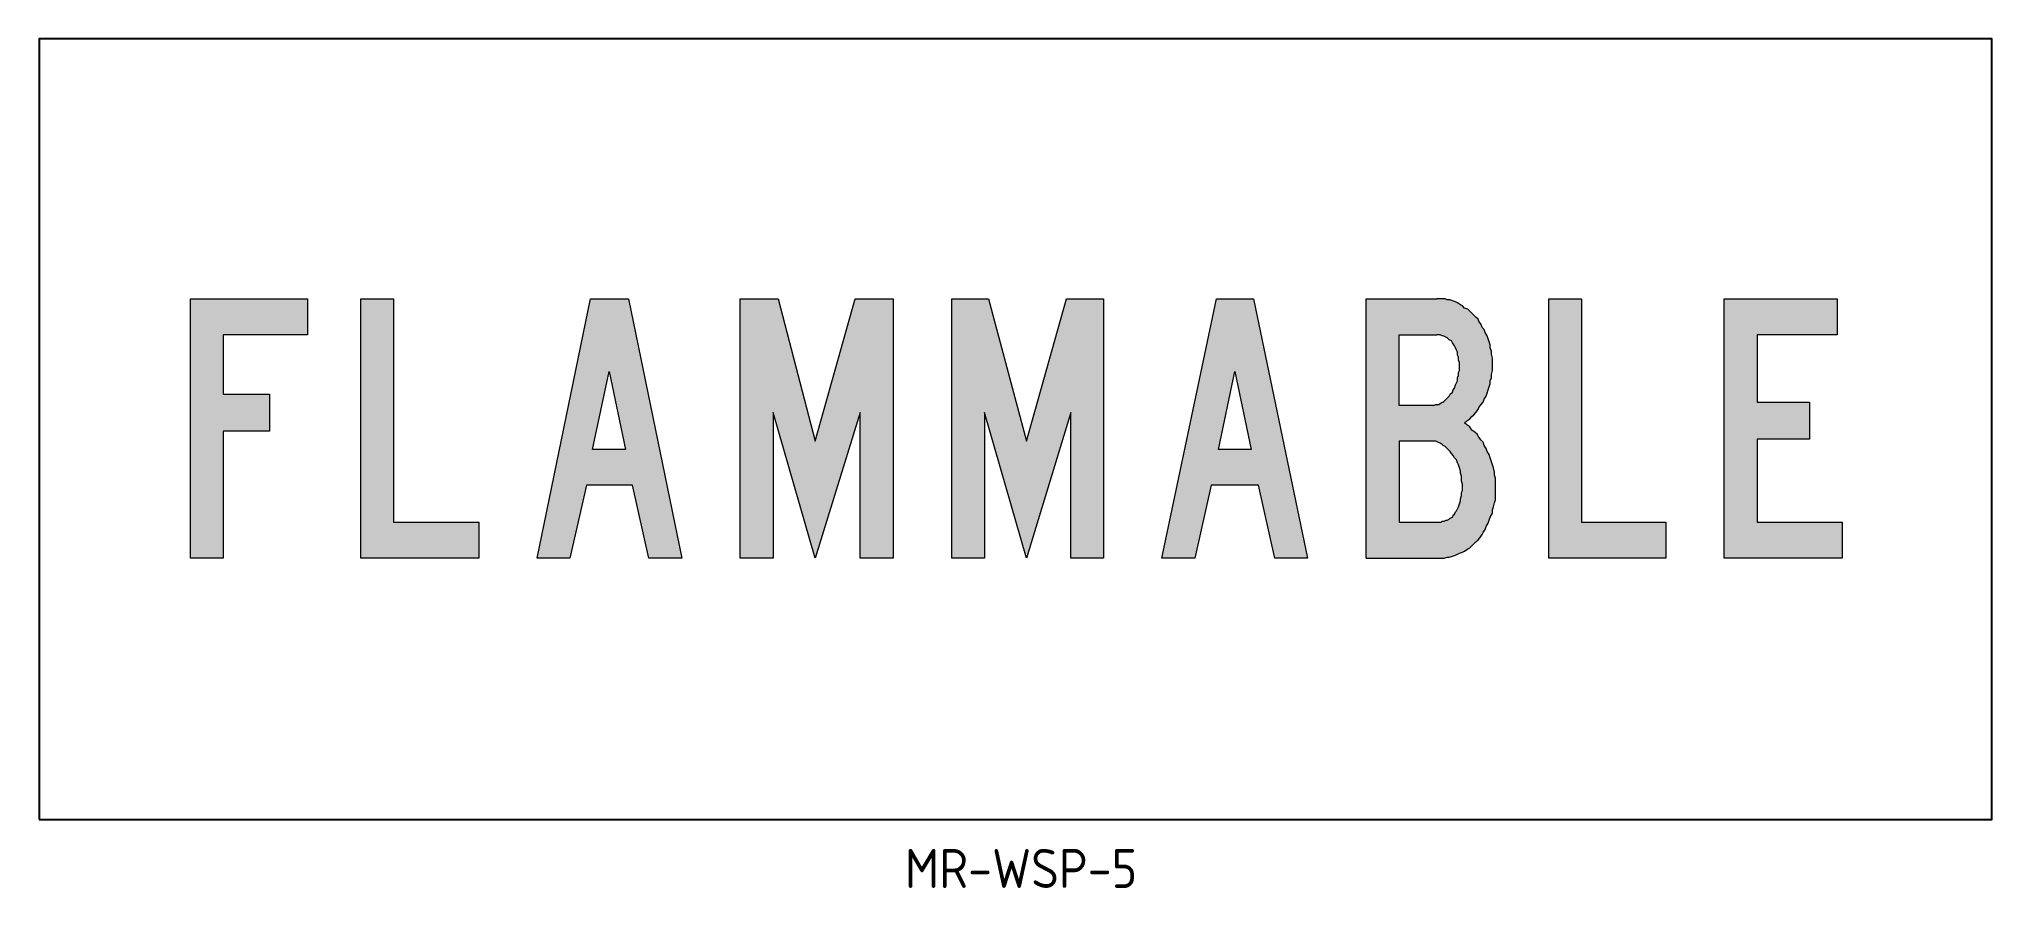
# Model space of a CAD drawing. Extents: x 78 to 228, y 75 to 141.
import ezdxf

# ---------------------------------------------------------------- set-up
doc = ezdxf.new("R2010")
doc.units = 0
doc.header["$LTSCALE"] = 12
doc.header["$MEASUREMENT"] = 0
doc.layers.get('0').update_dxf_attribs({"linetype": 'CONTINUOUS'})
doc.layers.add('L25', color=1, linetype='CONTINUOUS')
doc.layers.add('T25', color=1, linetype='CONTINUOUS')
doc.styles.add('ISO', font='iso')

msp = doc.modelspace()

# ---------------------------------------------------------------- hatches: boundary and pattern name
at = {"layer": 'L25'}
h = msp.add_hatch(color=256, dxfattribs=at)
h.paths.add_polyline_path([(206.94, 100.74), (206.94, 120.68), (215.61, 120.68), (215.61, 117.92), (209.46, 117.92), (209.46, 112.72), (213.48, 112.72), (213.48, 109.88), (209.46, 109.88), (209.46, 103.5), (216, 103.5), (216, 100.74)])
h.paths.add_polyline_path([(193.46, 100.74), (193.46, 120.68), (195.98, 120.68), (195.98, 103.5), (202.45, 103.5), (202.45, 100.74)])
h.paths.add_polyline_path([(184.64, 109.73), (181.96, 109.73), (181.96, 103.5), (185.03, 103.5), (185.19, 103.5), (185.27, 103.58), (185.42, 103.58), (185.58, 103.66), (185.66, 103.66), (185.82, 103.74), (185.9, 103.82), (186.06, 103.89), (186.13, 104.05), (186.21, 104.13), (186.29, 104.29), (186.37, 104.37), (186.45, 104.52), (186.53, 104.68), (186.61, 104.92), (186.69, 105.15), (186.69, 105.31), (186.76, 105.55), (186.76, 105.79), (186.84, 105.94), (186.84, 106.18), (186.84, 106.42), (186.76, 106.65), (186.76, 106.81), (186.76, 107.05), (186.69, 107.28), (186.69, 107.44), (186.61, 107.68), (186.53, 107.91), (186.45, 108.07), (186.37, 108.31), (186.21, 108.46), (186.13, 108.62), (185.98, 108.78), (185.9, 108.94), (185.74, 109.1), (185.58, 109.25), (185.5, 109.33), (185.35, 109.41), (185.27, 109.49), (185.11, 109.57), (184.95, 109.65), (184.79, 109.73)], flags=16)
h.paths.add_polyline_path([(170.61, 109.1), (168.09, 109.1), (169.35, 115.08)], flags=16)
h.paths.add_polyline_path([(163.75, 100.74), (167.93, 120.68), (170.77, 120.68), (174.94, 100.74), (172.42, 100.74), (171.16, 106.34), (167.54, 106.34), (166.28, 100.74)])
h.paths.add_polyline_path([(147.6, 100.74), (147.6, 120.68), (150.44, 120.68), (153.35, 109.73), (156.42, 120.68), (159.26, 120.68), (159.26, 100.74), (156.74, 100.74), (156.74, 111.93), (153.35, 100.74), (150.12, 111.93), (150.12, 100.74)])
h.paths.add_polyline_path([(131.36, 100.74), (131.36, 120.68), (134.28, 120.68), (137.12, 109.73), (140.19, 120.68), (143.11, 120.68), (143.11, 100.74), (140.58, 100.74), (140.58, 111.93), (137.12, 100.74), (133.89, 111.93), (133.89, 100.74)])
h.paths.add_polyline_path([(122.54, 109.1), (120.02, 109.1), (121.28, 115.08)], flags=16)
h.paths.add_polyline_path([(115.76, 100.74), (119.86, 120.68), (122.78, 120.68), (126.87, 100.74), (124.35, 100.74), (123.09, 106.34), (119.54, 106.34), (118.28, 100.74)])
h.paths.add_polyline_path([(102.21, 100.74), (102.21, 120.68), (104.73, 120.68), (104.73, 103.5), (111.27, 103.5), (111.27, 100.74)])
h.paths.add_polyline_path([(89.13, 100.74), (89.13, 120.68), (98.11, 120.68), (98.11, 117.92), (91.65, 117.92), (91.65, 113.35), (95.19, 113.35), (95.19, 110.51), (91.65, 110.51), (91.65, 100.74)])
h.paths.add_polyline_path([(179.44, 100.74), (185.03, 100.74), (185.19, 100.74), (185.42, 100.74), (185.66, 100.82), (185.82, 100.82), (186.06, 100.9), (186.29, 100.98), (186.45, 101.06), (186.69, 101.14), (186.84, 101.21), (187, 101.29), (187.24, 101.45), (187.4, 101.53), (187.55, 101.69), (187.71, 101.85), (187.87, 102), (188.03, 102.16), (188.18, 102.32), (188.34, 102.55), (188.42, 102.71), (188.58, 102.95), (188.66, 103.18), (188.81, 103.42), (188.89, 103.66), (188.97, 103.89), (189.13, 104.21), (189.13, 104.45), (189.21, 104.68), (189.29, 105), (189.37, 105.23), (189.37, 105.47), (189.37, 105.79), (189.37, 106.02), (189.37, 106.34), (189.37, 106.57), (189.37, 106.89), (189.29, 107.12), (189.29, 107.36), (189.21, 107.68), (189.13, 107.91), (189.05, 108.15), (188.97, 108.46), (188.89, 108.7), (188.73, 108.94), (188.66, 109.17), (188.5, 109.41), (188.42, 109.65), (188.26, 109.8), (188.1, 110.04), (187.95, 110.28), (187.79, 110.43), (187.55, 110.59), (187.4, 110.83), (187.16, 110.99), (187, 111.14), (187.16, 111.3), (187.4, 111.46), (187.55, 111.62), (187.71, 111.77), (187.87, 111.93), (188.03, 112.17), (188.1, 112.33), (188.26, 112.56), (188.42, 112.72), (188.5, 112.96), (188.66, 113.19), (188.73, 113.43), (188.81, 113.67), (188.89, 113.9), (188.97, 114.14), (188.97, 114.38), (189.05, 114.61), (189.05, 114.85), (189.13, 115.16), (189.13, 115.4), (189.13, 115.64), (189.13, 115.87), (189.13, 116.11), (189.05, 116.42), (189.05, 116.66), (188.97, 116.9), (188.97, 117.13), (188.89, 117.37), (188.81, 117.61), (188.73, 117.84), (188.58, 118.08), (188.5, 118.32), (188.34, 118.47), (188.26, 118.71), (188.1, 118.95), (188.03, 119.1), (187.87, 119.26), (187.71, 119.42), (187.55, 119.58), (187.4, 119.73), (187.24, 119.89), (187, 119.97), (186.84, 120.13), (186.69, 120.21), (186.45, 120.36), (186.29, 120.44), (186.06, 120.52), (185.9, 120.6), (185.66, 120.6), (185.5, 120.68), (185.27, 120.68), (185.03, 120.68), (184.87, 120.68), (179.44, 120.68)])
h.paths.add_polyline_path([(184.64, 112.48), (184.79, 112.56), (184.87, 112.56), (185.03, 112.56), (185.11, 112.64), (185.27, 112.72), (185.35, 112.72), (185.42, 112.8), (185.58, 112.96), (185.66, 113.04), (185.82, 113.19), (185.9, 113.35), (186.06, 113.51), (186.13, 113.67), (186.21, 113.82), (186.29, 114.06), (186.37, 114.22), (186.45, 114.38), (186.45, 114.61), (186.53, 114.77), (186.53, 115.01), (186.61, 115.16), (186.61, 115.4), (186.61, 115.56), (186.61, 115.79), (186.53, 115.95), (186.53, 116.19), (186.45, 116.35), (186.45, 116.58), (186.37, 116.74), (186.29, 116.9), (186.21, 117.05), (186.13, 117.21), (186.06, 117.29), (185.98, 117.45), (185.82, 117.53), (185.74, 117.61), (185.66, 117.68), (185.5, 117.76), (185.35, 117.84), (185.27, 117.84), (185.11, 117.92), (184.95, 117.92), (184.87, 117.92), (181.96, 117.92), (181.96, 112.48)], flags=16)

# ---------------------------------------------------------------- linework, layer by layer
at = {"color": 3, "lineweight": 0}
for points in [[(89.13, 100.74), (89.13, 120.68), (98.11, 120.68), (98.11, 117.92), (91.65, 117.92), (91.65, 113.35), (95.19, 113.35), (95.19, 110.51), (91.65, 110.51), (91.65, 100.74), (89.13, 100.74), (89.13, 100.74)], [(102.21, 100.74), (102.21, 120.68), (104.73, 120.68), (104.73, 103.5), (111.27, 103.5), (111.27, 100.74), (102.21, 100.74), (102.21, 100.74)], [(115.76, 100.74), (119.86, 120.68), (122.78, 120.68), (126.87, 100.74), (124.35, 100.74), (123.09, 106.34), (119.54, 106.34), (118.28, 100.74), (115.76, 100.74), (115.76, 100.74)], [(131.36, 100.74), (131.36, 120.68), (134.28, 120.68), (137.12, 109.73), (140.19, 120.68), (143.11, 120.68), (143.11, 100.74), (140.58, 100.74), (140.58, 111.93), (137.12, 100.74), (133.89, 111.93), (133.89, 100.74), (131.36, 100.74), (131.36, 100.74)], [(147.6, 100.74), (147.6, 120.68), (150.44, 120.68), (153.35, 109.73), (156.42, 120.68), (159.26, 120.68), (159.26, 100.74), (156.74, 100.74), (156.74, 111.93), (153.35, 100.74), (150.12, 111.93), (150.12, 100.74), (147.6, 100.74), (147.6, 100.74)], [(163.75, 100.74), (167.93, 120.68), (170.77, 120.68), (174.94, 100.74), (172.42, 100.74), (171.16, 106.34), (167.54, 106.34), (166.28, 100.74), (163.75, 100.74), (163.75, 100.74)], [(179.44, 100.74), (179.44, 120.68), (184.87, 120.68)], [(188.26, 118.71), (188.1, 118.95), (188.03, 119.1), (187.87, 119.26), (187.71, 119.42), (187.55, 119.58), (187.4, 119.73), (187.24, 119.89), (187, 119.97), (186.84, 120.13), (186.69, 120.21), (186.45, 120.36), (186.29, 120.44), (186.06, 120.52), (185.9, 120.6), (185.66, 120.6), (185.5, 120.68), (185.27, 120.68), (185.03, 120.68), (184.87, 120.68)], [(193.46, 100.74), (193.46, 120.68), (195.98, 120.68), (195.98, 103.5), (202.45, 103.5), (202.45, 100.74), (193.46, 100.74), (193.46, 100.74)], [(206.94, 100.74), (206.94, 120.68), (215.61, 120.68), (215.61, 117.92), (209.46, 117.92), (209.46, 112.72), (213.48, 112.72), (213.48, 109.88), (209.46, 109.88), (209.46, 103.5), (216, 103.5), (216, 100.74), (206.94, 100.74), (206.94, 100.74)], [(187, 111.14), (187.16, 111.3), (187.4, 111.46), (187.55, 111.62), (187.71, 111.77), (187.87, 111.93), (188.03, 112.17), (188.1, 112.33), (188.26, 112.56), (188.42, 112.72), (188.5, 112.96), (188.66, 113.19), (188.73, 113.43), (188.81, 113.67), (188.89, 113.9), (188.97, 114.14), (188.97, 114.38), (189.05, 114.61), (189.05, 114.85), (189.13, 115.16), (189.13, 115.4), (189.13, 115.64), (189.13, 115.87), (189.13, 116.11), (189.05, 116.42), (189.05, 116.66), (188.97, 116.9), (188.97, 117.13), (188.89, 117.37), (188.81, 117.61), (188.73, 117.84), (188.58, 118.08), (188.5, 118.32), (188.34, 118.47), (188.26, 118.71)], [(184.64, 112.48), (181.96, 112.48), (181.96, 117.92), (184.87, 117.92)], [(186.29, 116.9), (186.21, 117.05), (186.13, 117.21), (186.06, 117.29), (185.98, 117.45), (185.82, 117.53), (185.74, 117.61), (185.66, 117.68), (185.5, 117.76), (185.35, 117.84), (185.27, 117.84), (185.11, 117.92), (184.95, 117.92), (184.87, 117.92)], [(185.58, 112.96), (185.66, 113.04), (185.82, 113.19), (185.9, 113.35), (186.06, 113.51), (186.13, 113.67), (186.21, 113.82), (186.29, 114.06), (186.37, 114.22), (186.45, 114.38), (186.45, 114.61), (186.53, 114.77), (186.53, 115.01), (186.61, 115.16), (186.61, 115.4), (186.61, 115.56), (186.61, 115.79), (186.53, 115.95), (186.53, 116.19), (186.45, 116.35), (186.45, 116.58), (186.37, 116.74), (186.29, 116.9)], [(122.54, 109.1), (120.02, 109.1), (121.28, 115.08), (122.54, 109.1), (122.54, 109.1)], [(170.61, 109.1), (168.09, 109.1), (169.35, 115.08), (170.61, 109.1), (170.61, 109.1)], [(184.64, 112.48), (184.79, 112.56), (184.87, 112.56), (185.03, 112.56), (185.11, 112.64), (185.27, 112.72), (185.35, 112.72), (185.42, 112.8), (185.58, 112.96)], [(179.44, 100.74), (185.03, 100.74), (185.19, 100.74), (185.42, 100.74), (185.66, 100.82), (185.82, 100.82), (186.06, 100.9), (186.29, 100.98), (186.45, 101.06), (186.69, 101.14), (186.84, 101.21), (187, 101.29), (187.24, 101.45), (187.4, 101.53), (187.55, 101.69), (187.71, 101.85), (187.87, 102), (188.03, 102.16), (188.18, 102.32), (188.34, 102.55), (188.42, 102.71), (188.58, 102.95), (188.66, 103.18), (188.81, 103.42), (188.89, 103.66), (188.97, 103.89), (189.13, 104.21), (189.13, 104.45), (189.21, 104.68), (189.29, 105), (189.37, 105.23), (189.37, 105.47), (189.37, 105.79), (189.37, 106.02), (189.37, 106.34), (189.37, 106.57), (189.37, 106.89), (189.29, 107.12), (189.29, 107.36), (189.21, 107.68), (189.13, 107.91), (189.05, 108.15), (188.97, 108.46), (188.89, 108.7), (188.73, 108.94), (188.66, 109.17), (188.5, 109.41), (188.42, 109.65), (188.26, 109.8), (188.1, 110.04), (187.95, 110.28), (187.79, 110.43), (187.55, 110.59), (187.4, 110.83), (187.16, 110.99), (187, 111.14)], [(184.64, 109.73), (181.96, 109.73), (181.96, 103.5), (185.03, 103.5), (185.19, 103.5), (185.27, 103.58), (185.42, 103.58), (185.58, 103.66), (185.66, 103.66), (185.82, 103.74), (185.9, 103.82), (186.06, 103.89), (186.13, 104.05), (186.21, 104.13), (186.29, 104.29), (186.37, 104.37), (186.45, 104.52), (186.53, 104.68), (186.61, 104.92), (186.69, 105.15), (186.69, 105.31), (186.76, 105.55), (186.76, 105.79), (186.84, 105.94), (186.84, 106.18), (186.84, 106.42), (186.76, 106.65), (186.76, 106.81), (186.76, 107.05), (186.69, 107.28), (186.69, 107.44), (186.61, 107.68), (186.53, 107.91), (186.45, 108.07), (186.37, 108.31), (186.21, 108.46), (186.13, 108.62), (185.98, 108.78), (185.9, 108.94), (185.74, 109.1), (185.58, 109.25), (185.5, 109.33), (185.35, 109.41), (185.27, 109.49), (185.11, 109.57), (184.95, 109.65), (184.79, 109.73), (184.64, 109.73), (184.64, 109.73)]]:
    msp.add_lwpolyline(points, dxfattribs=at)
at = {"layer": 'T25', "color": 3}
msp.add_lwpolyline([(77.5, 80.65), (227.5, 80.65), (227.5, 140.65), (77.5, 140.65)], close=True, dxfattribs=at)

# ---------------------------------------------------------------- texts
at = {"layer": 'T25', "color": 3, "style": 'ISO'}
msp.add_text('MR-WSP-5', height=3, dxfattribs=at).set_placement((144.01, 75.39))

doc.saveas('drawing.dxf')
